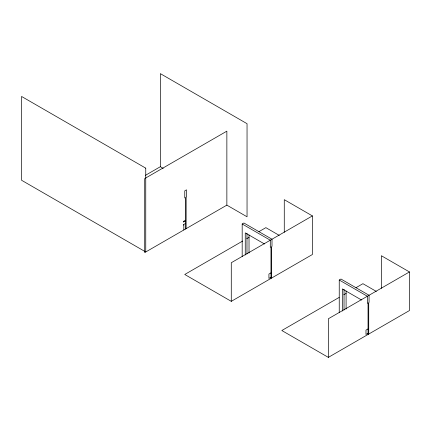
<?xml version="1.0" encoding="UTF-8"?>
<svg xmlns="http://www.w3.org/2000/svg" width="431" height="431" viewBox="0 0 431 431"><rect width="100%" height="100%" fill="white"/><g stroke="black" fill="none" stroke-linecap="round" stroke-linejoin="round"><path stroke-width="0.65" d="M145.269 175.417L160.332 166.722L163.225 168.392M185.449 220.263L183.396 221.453L183.396 222.1L185.449 220.914M185.449 223.506L183.396 224.691L183.396 225.084L183.821 224.837L183.821 229.982M226.862 205.134L144.714 252.561L144.714 178.574L226.862 131.148L226.862 205.134L247.044 216.788L247.044 123.686L160.332 73.626L160.332 166.722M242.179 256.59L242.179 223.98L243.892 222.989L272.004 239.221L272.004 246.338L271.659 246.537L271.659 278.022M242.691 241.031L184.754 274.477L231.28 301.339L312.389 254.511L312.389 215.909L284.271 199.677L284.271 232.287M246.742 238.688L249.064 237.352M258.912 231.662L265.862 227.649L279.24 235.374M312.389 215.909L231.28 262.732L231.28 301.339M270.975 272.882L268.922 274.068L268.922 278.421L270.975 277.23M339.24 312.631L339.24 280.021L340.953 279.029L369.065 295.262L369.065 302.379L368.726 302.578L368.726 334.063M339.175 297.401L281.82 330.518L328.341 357.374L409.45 310.552L409.45 271.945L381.338 255.718L381.338 288.328M343.809 294.729L346.125 293.387M355.974 287.703L362.924 283.69L376.301 291.41M409.45 271.945L328.341 318.773L328.341 357.374M368.042 328.923L365.984 330.108L365.984 334.456L368.042 333.271M242.179 223.98L270.291 240.212L270.291 247.329L270.975 246.931L270.975 278.421M339.24 280.021L367.357 296.248L367.357 303.365L368.042 302.971L368.042 334.456M264.515 243.994L245.261 232.875L245.261 254.985M361.577 300.03L342.322 288.915L342.322 311.02M346.093 290.968L346.093 309.059M344.035 289.266L344.035 310.034M249.026 234.933L249.026 253.019M246.974 233.23L246.974 253.994M186.133 228.645L186.133 197.161L186.478 196.962L186.478 189.845L184.764 190.831L184.764 197.948L185.449 197.554L185.449 229.039M145.753 168.155L21.55 96.447L21.55 180.25L145.753 251.957L145.753 168.155"/></g></svg>
